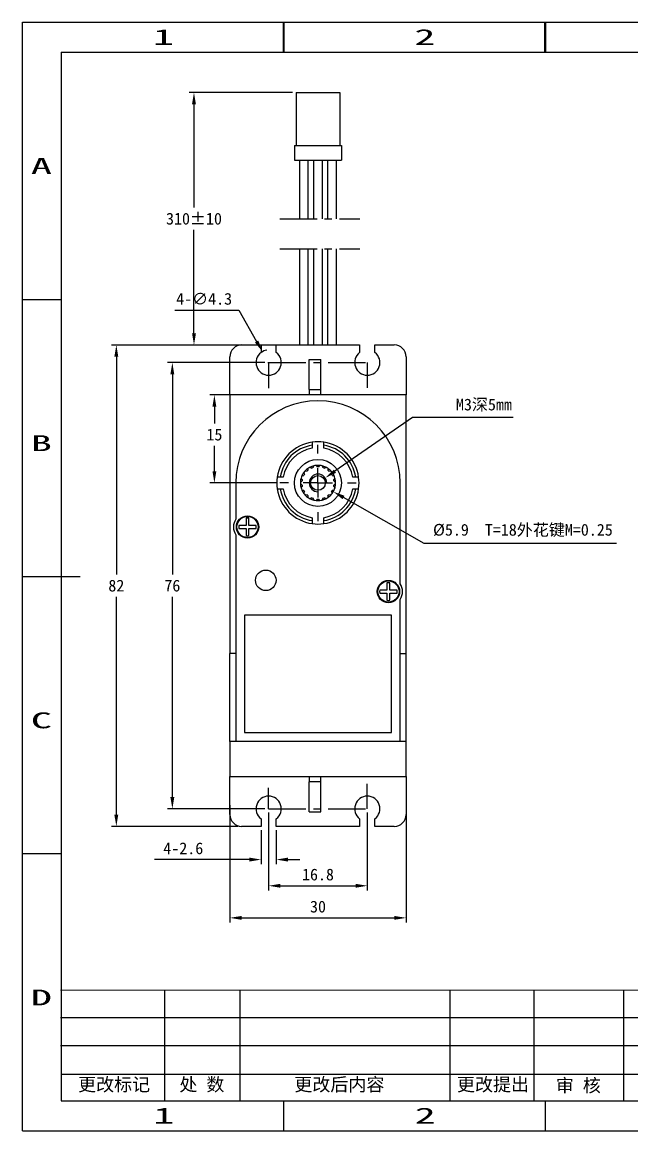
# Model space of a CAD drawing. Header units: millimetres. Extents: x 539 to 806, y 69 to 258.
# Drawn here: x 539 to 642.8, y 68.7 to 257.5 of the extents above; entities that cross this region are included whole.
import ezdxf
from ezdxf.enums import TextEntityAlignment as Align

# ---------------------------------------------------------------- set-up
doc = ezdxf.new("R2010")
doc.units = ezdxf.units.MM
doc.header["$PDSIZE"] = -1
doc.linetypes.add('CENTER', pattern=[10.16, 6.35, -1.27, 1.27, -1.27])
for name, color, linetype in [('中心线', 6, 'CENTER'), ('图框', 7, 'Continuous'), ('标注', 5, 'Continuous')]:
    doc.layers.add(name, color=color, linetype=linetype)
doc.styles.add('style1', font='', dxfattribs={"height": 3.5})
doc.styles.get('style1').set_extended_font_data('FangSong_GB2312')
doc.dimstyles.new('副本 Standard', dxfattribs={"dimtxt": 2, "dimasz": 2, "dimexe": 0.8, "dimexo": 0.625, "dimgap": 0.9, "dimtad": 1, "dimtih": 1, "dimtoh": 1, "dimdsep": 46, "dimtxsty": 'Standard', "dimcen": 0.09, "dimclrd": 5, "dimclre": 5, "dimadec": 3, "dimazin": 2, "dimtfac": 1, "dimtdec": 4, "dimtofl": 0, "dimtmove": 0, "dimatfit": 3, "dimfxl": 0, "dimtolj": 1, "dimtzin": 0, "dimarcsym": 0})

# ---------------------------------------------------------------- blocks, each defined once
blk = doc.blocks.new('SW_CENTERMARKSYMBOL_0')
at = {"layer": '图框', "color": 0}
for p, q in [((0, 5), (0, 6.5)), ((0, 0), (0, 2.5)), ((-5, 0), (-6.5, 0)), ((0, 0), (-2.5, 0)), ((0, 0), (0, -2.5)), ((0, 0), (2.5, 0)), ((5, 0), (6.5, 0)), ((0, -5), (0, -6.5))]:
    blk.add_line(p, q, dxfattribs=at)
blk = doc.blocks.new('*D101')
at = {"layer": 'Defpoints', "color": 0}
for p in [(576.34, 202.55), (555, 120.55), (576.34, 120.55)]:
    blk.add_point(p, dxfattribs=at)
at = {"layer": '标注', "color": 5, "lineweight": -2}
for p, q in [((575.71, 202.55), (554.2, 202.55)), ((555, 200.55), (555, 163.45)), ((555, 122.55), (555, 159.65)), ((575.71, 120.55), (554.2, 120.55))]:
    blk.add_line(p, q, dxfattribs=at)
at = {"layer": '标注', "color": 5}
for points in [[(554.66, 200.55), (555.33, 200.55), (555, 202.55)], [(554.66, 122.55), (555.33, 122.55), (555, 120.55)]]:
    blk.add_solid(points, dxfattribs=at)
at = {"layer": '标注', "color": 0, "insert": (555, 161.55), "char_height": 2, "attachment_point": 5}
blk.add_mtext('\\A1;82', dxfattribs=at)
blk = doc.blocks.new('*D103')
at = {"layer": 'Defpoints', "color": 0}
for p in [(580.94, 199.55), (564.54, 123.55), (580.94, 123.55)]:
    blk.add_point(p, dxfattribs=at)
at = {"layer": '标注', "color": 5, "lineweight": -2}
for p, q in [((580.31, 199.55), (563.74, 199.55)), ((564.54, 197.55), (564.54, 163.45)), ((564.54, 125.55), (564.54, 159.65)), ((580.31, 123.55), (563.74, 123.55))]:
    blk.add_line(p, q, dxfattribs=at)
at = {"layer": '标注', "color": 5}
for points in [[(564.2, 197.55), (564.87, 197.55), (564.54, 199.55)], [(564.2, 125.55), (564.87, 125.55), (564.54, 123.55)]]:
    blk.add_solid(points, dxfattribs=at)
at = {"layer": '标注', "color": 0, "insert": (564.54, 161.55), "char_height": 2, "attachment_point": 5}
blk.add_mtext('\\A1;76', dxfattribs=at)
blk = doc.blocks.new('*D104')
at = {"layer": 'Defpoints', "color": 0}
for p in [(580.94, 123.55), (597.74, 123.55), (597.74, 110.44)]:
    blk.add_point(p, dxfattribs=at)
at = {"layer": '标注', "color": 5, "lineweight": -2}
for p, q in [((580.94, 122.93), (580.94, 109.64)), ((597.74, 122.93), (597.74, 109.64)), ((582.94, 110.44), (595.74, 110.44))]:
    blk.add_line(p, q, dxfattribs=at)
at = {"layer": '标注', "color": 5}
for points in [[(582.94, 110.77), (582.94, 110.1), (580.94, 110.44)], [(595.74, 110.77), (595.74, 110.1), (597.74, 110.44)]]:
    blk.add_solid(points, dxfattribs=at)
at = {"layer": '标注', "color": 0, "insert": (589.34, 112.34), "char_height": 2, "attachment_point": 5}
blk.add_mtext('\\A1;16.8', dxfattribs=at)
blk = doc.blocks.new('*D105')
at = {"layer": 'Defpoints', "color": 0}
for p in [(574.34, 124.76), (604.34, 124.76), (604.34, 104.97)]:
    blk.add_point(p, dxfattribs=at)
at = {"layer": '标注', "color": 5, "lineweight": -2}
for p, q in [((574.34, 124.14), (574.34, 104.17)), ((604.34, 124.14), (604.34, 104.17)), ((576.34, 104.97), (602.34, 104.97))]:
    blk.add_line(p, q, dxfattribs=at)
at = {"layer": '标注', "color": 5}
for points in [[(576.34, 105.3), (576.34, 104.64), (574.34, 104.97)], [(602.34, 105.3), (602.34, 104.64), (604.34, 104.97)]]:
    blk.add_solid(points, dxfattribs=at)
at = {"layer": '标注', "color": 0, "insert": (589.34, 106.87), "char_height": 2, "attachment_point": 5}
blk.add_mtext('\\A1;30', dxfattribs=at)
blk = doc.blocks.new('*D86')
at = {"layer": 'Defpoints', "color": 0}
for p in [(579.64, 120.55), (582.24, 120.55), (579.64, 114.9)]:
    blk.add_point(p, dxfattribs=at)
at = {"layer": '标注', "color": 5, "lineweight": -2}
for p, q in [((579.64, 119.93), (579.64, 114.1)), ((582.24, 119.93), (582.24, 114.1)), ((577.64, 114.9), (561.5, 114.9)), ((584.24, 114.9), (586.24, 114.9))]:
    blk.add_line(p, q, dxfattribs=at)
at = {"layer": '标注', "color": 5}
for points in [[(577.64, 115.23), (577.64, 114.56), (579.64, 114.9)], [(584.24, 115.23), (584.24, 114.56), (582.24, 114.9)]]:
    blk.add_solid(points, dxfattribs=at)
at = {"layer": '标注', "color": 0, "insert": (566.4, 116.8), "char_height": 2, "attachment_point": 5}
blk.add_mtext('\\A1;4-2.6', dxfattribs=at)
blk = doc.blocks.new('*D87')
at = {"layer": 'Defpoints', "color": 0}
for p in [(579.87, 201.42), (582, 197.68)]:
    blk.add_point(p, dxfattribs=at)
at = {"layer": '标注', "color": 5, "lineweight": -2}
for p, q in [((564.95, 208.5), (575.85, 208.5)), ((575.85, 208.5), (578.89, 203.16)), ((580.85, 199.55), (581.03, 199.55)), ((580.94, 199.46), (580.94, 199.64))]:
    blk.add_line(p, q, dxfattribs=at)
blk.add_arc((580.94, 199.55), 2.15, 98.3192, 127.2037, dxfattribs=at)
at = {"layer": '标注', "color": 5}
blk.add_solid([(579.18, 203.32), (578.6, 202.99), (579.87, 201.42)], dxfattribs=at)
at = {"layer": '标注', "color": 0, "insert": (569.95, 210.4), "char_height": 2, "attachment_point": 5}
blk.add_mtext('\\A1;4-∅4.3', dxfattribs=at)
blk = doc.blocks.new('*D88')
at = {"layer": 'Defpoints', "color": 0}
for p in [(585.64, 245.55), (568.22, 202.55), (584.59, 202.55)]:
    blk.add_point(p, dxfattribs=at)
at = {"layer": '标注', "color": 5, "lineweight": -2}
for p, q in [((585.01, 245.55), (567.42, 245.55)), ((568.22, 243.55), (568.22, 225.95)), ((568.22, 204.55), (568.22, 222.15)), ((583.97, 202.55), (567.42, 202.55))]:
    blk.add_line(p, q, dxfattribs=at)
at = {"layer": '标注', "color": 5}
for points in [[(567.89, 243.55), (568.56, 243.55), (568.22, 245.55)], [(567.89, 204.55), (568.56, 204.55), (568.22, 202.55)]]:
    blk.add_solid(points, dxfattribs=at)
at = {"layer": '标注', "color": 0, "insert": (568.22, 224.05), "char_height": 2, "attachment_point": 5}
blk.add_mtext('\\A1;310%%P10', dxfattribs=at)
blk = doc.blocks.new('*D99')
at = {"layer": 'Defpoints', "color": 0}
for p in [(590.57, 179.91), (588.1, 178.2)]:
    blk.add_point(p, dxfattribs=at)
at = {"layer": '标注', "color": 5, "lineweight": -2}
for p, q in [((605.41, 190.18), (592.22, 181.04)), ((622.59, 190.18), (605.41, 190.18)), ((589.25, 179.05), (589.43, 179.05)), ((589.34, 178.96), (589.34, 179.14))]:
    blk.add_line(p, q, dxfattribs=at)
at = {"layer": '标注', "color": 5}
blk.add_solid([(592.03, 181.32), (592.41, 180.77), (590.57, 179.91)], dxfattribs=at)
at = {"layer": '标注', "color": 0, "insert": (617.6, 192.31), "char_height": 2, "attachment_point": 5}
blk.add_mtext('\\A1;{\\fSimSun|b0|i0|c0|p2;M3\\fSimSun|b0|i0|c134|p2;深\\fSimSun|b0|i0|c0|p2;5mm}', dxfattribs=at)
blk = doc.blocks.new('*D100')
at = {"layer": 'Defpoints', "color": 0}
for p in [(586.73, 180.54), (591.94, 177.57)]:
    blk.add_point(p, dxfattribs=at)
at = {"layer": '标注', "color": 5, "lineweight": -2}
for p, q in [((589.25, 179.05), (589.43, 179.05)), ((589.34, 178.96), (589.34, 179.14)), ((607.41, 168.76), (593.68, 176.58)), ((640.17, 168.76), (607.41, 168.76))]:
    blk.add_line(p, q, dxfattribs=at)
blk.add_arc((589.34, 179.05), 3, 328.1666, 345.624, dxfattribs=at)
at = {"layer": '标注', "color": 5}
blk.add_solid([(593.85, 176.87), (593.52, 176.29), (591.94, 177.57)], dxfattribs=at)
at = {"layer": '标注', "color": 0, "insert": (624.24, 170.96), "char_height": 2, "attachment_point": 5}
blk.add_mtext('\\A1;%%C{\\fSimSun|b0|i0|c0|p2;5.9\\fSimSun|b0|i0|c134|p2;  \\fSimSun|b0|i0|c0|p2;T=18\\fSimSun|b0|i0|c134|p2;外花键\\fSimSun|b0|i0|c0|p2;M=0.25}', dxfattribs=at)
blk = doc.blocks.new('*D106')
at = {"layer": 'Defpoints', "color": 0}
for p in [(571.7, 194.05), (576.11, 194.05), (582.84, 179.05)]:
    blk.add_point(p, dxfattribs=at)
at = {"layer": '标注', "color": 5, "lineweight": -2}
for p, q in [((575.49, 194.05), (570.9, 194.05)), ((571.7, 192.05), (571.7, 189.18)), ((571.7, 181.05), (571.7, 185.38)), ((582.21, 179.05), (570.9, 179.05))]:
    blk.add_line(p, q, dxfattribs=at)
at = {"layer": '标注', "color": 5}
for points in [[(571.37, 192.05), (572.03, 192.05), (571.7, 194.05)], [(571.37, 181.05), (572.03, 181.05), (571.7, 179.05)]]:
    blk.add_solid(points, dxfattribs=at)
at = {"layer": '标注', "color": 0, "insert": (571.7, 187.28), "char_height": 2, "attachment_point": 5}
blk.add_mtext('\\A1;15', dxfattribs=at)

msp = doc.modelspace()

# ---------------------------------------------------------------- linework, layer by layer
at = {"color": 5, "linetype": 'Continuous'}
for p, q in [((539.033, 68.694), (539.033, 257.539)), ((539.033, 257.539), (806.114, 257.539)), ((583.478, 252.406), (583.478, 257.539)), ((583.547, 257.539), (583.547, 252.406)), ((627.991, 252.406), (627.991, 257.539)), ((628.06, 257.539), (628.06, 252.406)), ((538.964, 252.406), (539.033, 252.406)), ((539.033, 210.328), (545.62, 210.328)), ((539.033, 163.117), (548.817, 163.117)), ((539.033, 115.906), (545.62, 115.906)), ((563.184, 92.636), (563.184, 73.827)), ((576.053, 92.636), (576.053, 73.827)), ((611.791, 92.636), (611.791, 73.827)), ((626.1, 92.636), (626.1, 73.827)), ((641.37, 92.636), (641.37, 73.827)), ((545.509, 87.97), (672.531, 87.97)), ((545.509, 83.256), (672.531, 83.256)), ((545.62, 78.37), (672.531, 78.37)), ((583.547, 68.694), (583.547, 73.827)), ((628.06, 68.694), (628.06, 73.827)), ((539.033, 68.694), (806.114, 68.694))]:
    msp.add_line(p, q, dxfattribs=at)
at = {"color": 7, "linetype": 'Continuous'}
for p, q in [((545.62, 252.406), (545.62, 73.827)), ((545.62, 252.406), (797.121, 252.406)), ((545.62, 73.827), (797.121, 73.827))]:
    msp.add_line(p, q, dxfattribs=at)
at = {"color": 7, "linetype": 'Continuous', "lineweight": 25}
for p, q in [((585.638, 245.552), (585.638, 236.552)), ((585.638, 245.552), (593.038, 245.552)), ((593.038, 245.552), (593.038, 236.552)), ((585.338, 236.552), (585.338, 234.052)), ((585.338, 236.552), (593.338, 236.552)), ((593.338, 236.552), (593.338, 234.052)), ((585.338, 234.052), (593.338, 234.052)), ((586.188, 234.052), (586.188, 224.041)), ((587.688, 224.041), (587.688, 234.052)), ((588.588, 234.052), (588.588, 224.041)), ((590.088, 224.041), (590.088, 234.052)), ((590.988, 234.052), (590.988, 224.041)), ((592.488, 224.041), (592.488, 234.052)), ((586.188, 218.924), (586.188, 202.552)), ((587.688, 202.552), (587.688, 218.924)), ((588.588, 218.924), (588.588, 202.552)), ((590.088, 202.552), (590.088, 218.924)), ((590.988, 218.924), (590.988, 202.552)), ((592.488, 202.552), (592.488, 218.924)), ((576.338, 202.552), (579.638, 202.552)), ((579.638, 202.552), (579.638, 201.264)), ((582.238, 201.264), (582.238, 202.552)), ((582.238, 202.552), (596.438, 202.552)), ((596.438, 202.552), (596.438, 201.264)), ((599.038, 202.552), (602.338, 202.552)), ((599.038, 201.264), (599.038, 202.552)), ((574.338, 194.052), (574.338, 200.552)), ((604.338, 200.552), (604.338, 194.052)), ((587.831, 194.962), (587.831, 200.052)), ((587.831, 200.052), (589.831, 200.052)), ((589.831, 194.962), (589.831, 200.052)), ((587.831, 194.962), (587.831, 194.052)), ((587.831, 194.962), (589.831, 194.962)), ((589.831, 194.052), (589.831, 194.962)), ((604.338, 194.052), (574.338, 194.052)), ((574.338, 194.052), (574.338, 150.027)), ((604.338, 150.027), (604.338, 194.052)), ((588.338, 185.475), (588.338, 184.968)), ((590.338, 184.968), (590.338, 185.475)), ((587.676, 181.23), (587.67, 181.546)), ((588.012, 181.743), (588.282, 181.58)), ((588.521, 181.667), (588.624, 181.966)), ((589.012, 182.034), (589.21, 181.789)), ((589.465, 181.789), (589.663, 182.034)), ((590.052, 181.966), (590.154, 181.667)), ((590.393, 181.58), (590.664, 181.743)), ((591.005, 181.546), (590.999, 181.23)), ((583.422, 180.052), (582.915, 180.052)), ((586.664, 179.652), (586.457, 179.89)), ((586.592, 180.261), (586.904, 180.31)), ((587.031, 180.53), (586.918, 180.825)), ((587.171, 181.127), (587.481, 181.067)), ((591.194, 181.067), (591.504, 181.127)), ((591.758, 180.825), (591.644, 180.53)), ((591.772, 180.31), (592.083, 180.261)), ((592.218, 179.89), (592.011, 179.652)), ((595.76, 180.052), (595.254, 180.052)), ((575.338, 179.052), (575.338, 172.879)), ((582.915, 178.052), (583.422, 178.052)), ((586.344, 179.249), (586.62, 179.402)), ((586.62, 178.702), (586.344, 178.855)), ((586.457, 178.213), (586.664, 178.451)), ((586.904, 177.794), (586.592, 177.843)), ((586.918, 177.279), (587.031, 177.573)), ((591.644, 177.573), (591.758, 177.279)), ((592.083, 177.843), (591.772, 177.794)), ((592.011, 178.451), (592.218, 178.213)), ((592.055, 179.402), (592.331, 179.249)), ((592.331, 178.855), (592.055, 178.702)), ((595.254, 178.052), (595.76, 178.052)), ((603.338, 161.879), (603.338, 179.052)), ((587.481, 177.037), (587.171, 176.977)), ((587.67, 176.558), (587.676, 176.874)), ((588.282, 176.524), (588.012, 176.361)), ((588.624, 176.138), (588.521, 176.437)), ((589.21, 176.315), (589.012, 176.07)), ((589.663, 176.07), (589.465, 176.315)), ((590.154, 176.437), (590.052, 176.138)), ((590.664, 176.361), (590.393, 176.524)), ((590.999, 176.874), (591.005, 176.558)), ((591.504, 176.977), (591.194, 177.037)), ((577.088, 173.031), (577.088, 171.802)), ((577.588, 171.802), (577.588, 173.031)), ((588.338, 173.136), (588.338, 172.629)), ((590.338, 172.629), (590.338, 173.136)), ((575.338, 170.225), (575.338, 135.052)), ((577.088, 171.802), (575.859, 171.802)), ((575.859, 171.302), (577.088, 171.302)), ((577.088, 171.302), (577.088, 170.073)), ((578.817, 171.802), (577.588, 171.802)), ((577.588, 171.302), (578.817, 171.302)), ((577.588, 170.073), (577.588, 171.302)), ((601.088, 160.802), (599.859, 160.802)), ((601.088, 162.031), (601.088, 160.802)), ((601.588, 160.802), (601.588, 162.031)), ((602.817, 160.802), (601.588, 160.802)), ((599.859, 160.302), (601.088, 160.302)), ((601.088, 160.302), (601.088, 159.073)), ((601.588, 160.302), (602.817, 160.302)), ((601.588, 159.073), (601.588, 160.302)), ((603.338, 135.052), (603.338, 159.225)), ((601.838, 156.552), (576.838, 156.552)), ((576.838, 156.552), (576.838, 136.552)), ((601.838, 136.552), (601.838, 156.552)), ((575.338, 150.027), (574.338, 150.027)), ((574.338, 135.027), (574.338, 150.027)), ((603.338, 150.027), (604.338, 150.027)), ((604.338, 135.027), (604.338, 150.027)), ((576.838, 136.552), (601.838, 136.552)), ((575.338, 135.027), (574.338, 135.027)), ((574.338, 135.027), (574.338, 129.052)), ((575.338, 135.052), (603.338, 135.052)), ((575.338, 135.052), (575.338, 135.027)), ((603.338, 135.027), (575.338, 135.027)), ((603.338, 135.052), (603.338, 135.027)), ((604.338, 135.027), (603.338, 135.027)), ((604.338, 129.052), (604.338, 135.027)), ((574.338, 129.052), (604.338, 129.052)), ((574.338, 122.552), (574.338, 129.052)), ((587.831, 129.052), (587.831, 128.142)), ((589.831, 128.142), (589.831, 129.052)), ((604.338, 129.052), (604.338, 122.552)), ((589.831, 128.142), (587.831, 128.142)), ((587.831, 123.052), (587.831, 128.142)), ((589.831, 123.052), (589.831, 128.142)), ((587.831, 123.052), (589.831, 123.052)), ((579.638, 121.839), (579.638, 120.552)), ((582.238, 120.552), (582.238, 121.839)), ((596.438, 121.839), (596.438, 120.552)), ((599.038, 120.552), (599.038, 121.839)), ((579.638, 120.552), (576.338, 120.552)), ((596.438, 120.552), (582.238, 120.552)), ((602.338, 120.552), (599.038, 120.552))]:
    msp.add_line(p, q, dxfattribs=at)
for p, q in [((545.62, 123.473), (545.62, 73.827)), ((545.62, 73.827), (613.458, 73.827)), ((613.458, 73.827), (672.181, 73.827))]:
    msp.add_line(p, q)
for centre, radius in [((589.338, 179.052), 4), ((589.338, 179.052), 1.25), ((577.338, 171.552), 1.9), ((577.338, 171.552), 1.8), ((580.444, 162.464), 1.75), ((601.338, 160.552), 1.9), ((601.338, 160.552), 1.8)]:
    msp.add_circle(centre, radius, dxfattribs=at)
for centre, radius, start, end in [((576.338, 200.552), 2, 90, 180), ((602.338, 200.552), 2, 0, 90), ((580.938, 199.552), 2.15, 127.20374, 52.79626), ((597.738, 199.552), 2.15, 127.20374, 52.79626), ((589.338, 179.052), 14, 0, 180), ((589.338, 179.052), 7, 98.21321, 171.78679), ((589.338, 179.052), 6.5, 98.84988, 171.15012), ((589.338, 179.052), 7, 81.78679, 98.21321), ((589.338, 179.052), 7, 8.21321, 81.78679), ((589.338, 179.052), 6.5, 8.84988, 81.15012), ((589.338, 179.052), 6, 99.59407, 170.40593), ((589.338, 179.052), 6, 9.59407, 80.40593), ((589.338, 179.052), 3, 123.77004, 136.22996), ((589.338, 179.052), 3, 116.22996, 123.77004), ((589.338, 179.052), 3, 103.77004, 116.22996), ((589.338, 179.052), 2.74, 107.33924, 112.66076), ((589.338, 179.052), 3, 96.22996, 103.77004), ((589.338, 179.052), 3, 83.77004, 96.22996), ((589.338, 179.052), 2.74, 87.33924, 92.66076), ((589.338, 179.052), 3, 76.22996, 83.77004), ((589.338, 179.052), 3, 63.77004, 76.22996), ((589.338, 179.052), 2.74, 67.33924, 72.66076), ((589.338, 179.052), 3, 56.22996, 63.77004), ((589.338, 179.052), 3, 43.77004, 56.22996), ((589.338, 179.052), 7, 171.78679, 188.21321), ((589.338, 179.052), 3, 163.77004, 176.22996), ((589.338, 179.052), 3, 156.22996, 163.77004), ((589.338, 179.052), 3, 143.77004, 156.22996), ((589.338, 179.052), 2.74, 167.33924, 172.66076), ((589.338, 179.052), 2.74, 147.33924, 152.66076), ((589.338, 179.052), 3, 136.22996, 143.77004), ((589.338, 179.052), 2.74, 127.33924, 132.66076), ((589.338, 179.052), 1.5, 0, 270), ((589.338, 179.052), 2.74, 47.33924, 52.66076), ((589.338, 179.052), 3, 36.22996, 43.77004), ((589.338, 179.052), 2.74, 27.33924, 32.66076), ((589.338, 179.052), 3, 23.77004, 36.22996), ((589.338, 179.052), 2.74, 7.33924, 12.66076), ((589.338, 179.052), 3, 16.22996, 23.77004), ((589.338, 179.052), 3, 3.77004, 16.22996), ((589.338, 179.052), 7, 351.78679, 8.21321), ((589.338, 179.052), 7, 188.21321, 261.78679), ((589.338, 179.052), 6.5, 188.84988, 261.15012), ((589.338, 179.052), 6, 189.59407, 260.40593), ((589.338, 179.052), 3, 176.22996, 183.77004), ((589.338, 179.052), 3, 183.77004, 196.22996), ((589.338, 179.052), 3, 196.22996, 203.77004), ((589.338, 179.052), 3, 203.77004, 216.22996), ((589.338, 179.052), 2.74, 187.33924, 192.66076), ((589.338, 179.052), 2.74, 207.33924, 212.66076), ((589.338, 179.052), 6.5, 278.84988, 351.15012), ((589.338, 179.052), 7, 278.21321, 351.78679), ((589.338, 179.052), 6, 279.59407, 350.40593), ((589.338, 179.052), 2.74, 327.33924, 332.66076), ((589.338, 179.052), 3, 323.77004, 336.22996), ((589.338, 179.052), 2.74, 347.33924, 352.66076), ((589.338, 179.052), 3, 336.22996, 343.77004), ((589.338, 179.052), 3, 343.77004, 356.22996), ((589.338, 179.052), 3, 356.22996, 3.77004), ((589.338, 179.052), 3, 216.22996, 223.77004), ((589.338, 179.052), 3, 223.77004, 236.22996), ((589.338, 179.052), 2.74, 227.33924, 232.66076), ((589.338, 179.052), 3, 236.22996, 243.77004), ((589.338, 179.052), 3, 243.77004, 256.22996), ((589.338, 179.052), 2.74, 247.33924, 252.66076), ((589.338, 179.052), 3, 256.22996, 263.77004), ((589.338, 179.052), 3, 263.77004, 276.22996), ((589.338, 179.052), 2.74, 267.33924, 272.66076), ((589.338, 179.052), 3, 276.22996, 283.77004), ((589.338, 179.052), 3, 283.77004, 296.22996), ((589.338, 179.052), 2.74, 287.33924, 292.66076), ((589.338, 179.052), 3, 296.22996, 303.77004), ((589.338, 179.052), 2.74, 307.33924, 312.66076), ((589.338, 179.052), 3, 303.77004, 316.22996), ((589.338, 179.052), 3, 316.22996, 323.77004), ((577.338, 171.552), 2.4, 146.44269, 213.55731), ((577.338, 171.552), 1.5, 80.40593, 99.59407), ((589.338, 179.052), 7, 261.78679, 278.21321), ((577.338, 171.552), 1.5, 170.40593, 189.59407), ((577.338, 171.552), 1.5, 260.40593, 279.59407), ((577.338, 171.552), 1.5, 350.40593, 9.59407), ((601.338, 160.552), 1.5, 170.40593, 189.59407), ((601.338, 160.552), 1.5, 80.40593, 99.59407), ((601.338, 160.552), 1.5, 350.40593, 9.59407), ((601.338, 160.552), 2.4, 326.44269, 33.55731), ((601.338, 160.552), 1.5, 260.40593, 279.59407), ((580.938, 123.552), 2.15, 307.20374, 232.79626), ((597.738, 123.552), 2.15, 307.20374, 232.79626), ((576.338, 122.552), 2, 180, 270), ((602.338, 122.552), 2, 270, 0)]:
    msp.add_arc(centre, radius, start, end, dxfattribs=at)
for points in [[(588.338, 185.98), (588.338, 185.812), (588.338, 185.643), (588.338, 185.475)], [(590.338, 185.475), (590.338, 185.643), (590.338, 185.812), (590.338, 185.98)], [(582.915, 180.052), (582.746, 180.052), (582.578, 180.052), (582.409, 180.052)], [(596.266, 180.052), (596.097, 180.052), (595.929, 180.052), (595.76, 180.052)], [(582.409, 178.052), (582.578, 178.052), (582.746, 178.052), (582.915, 178.052)], [(595.76, 178.052), (595.929, 178.052), (596.097, 178.052), (596.266, 178.052)], [(588.338, 172.629), (588.338, 172.461), (588.338, 172.292), (588.338, 172.124)], [(590.338, 172.124), (590.338, 172.292), (590.338, 172.461), (590.338, 172.629)]]:
    msp.add_open_spline(points, degree=3, dxfattribs=at)
at = {"layer": '中心线'}
for p, q in [((582.832, 224.041), (596.444, 224.041)), ((582.832, 218.924), (596.444, 218.924)), ((580.938, 199.552), (597.738, 199.552)), ((580.938, 199.552), (580.938, 195.18)), ((597.738, 199.552), (597.738, 195.234)), ((580.938, 123.552), (580.938, 127.147)), ((597.738, 123.552), (597.738, 127.803)), ((580.938, 123.552), (597.738, 123.552))]:
    msp.add_line(p, q, dxfattribs=at)
at = {"layer": '标注', "color": 0, "lineweight": 13}
msp.add_line((545.509, 92.636), (672.531, 92.636), dxfattribs=at)

# ---------------------------------------------------------------- block references
at = {"layer": '中心线', "rotation": 90}
msp.add_blockref('SW_CENTERMARKSYMBOL_0', (589.338, 179.052), dxfattribs=at)

# ---------------------------------------------------------------- texts
at = {"color": 5, "linetype": 'Continuous'}
for s, width, p, p2 in [('1', 3.99672, (561.221, 253.648), (564.818, 253.648)), ('2', 1.99836, (605.734, 253.648), (609.331, 253.648)), ('A', 1.99836, (540.436, 231.686), (544.033, 231.686)), ('B', 1.99836, (540.436, 184.474), (544.033, 184.474)), ('C', 1.99836, (540.436, 137.263), (544.033, 137.263)), ('D', 1.99836, (540.436, 90.052), (544.033, 90.052)), ('1', 3.99672, (561.29, 69.936), (564.887, 69.936)), ('2', 1.99836, (605.803, 69.936), (609.4, 69.936))]:
    msp.add_text(s, height=2.7, dxfattribs=dict(at, width=width)).set_placement(p, p2, align=Align.FIT)
at = {"color": 0, "lineweight": 13, "char_height": 2.25, "attachment_point": 1, "style": 'style1'}
for s, insert, width in [('更改标记', (548.477, 77.721), 20.25287), ('处 数', (565.739, 77.721), 20.25287), ('更改后内容', (585.306, 77.721), 21.11112), ('更改提出', (613.006, 77.721), 18.53636), ('审 核', (629.842, 77.55), 14.41674)]:
    msp.add_mtext(s, dxfattribs=dict(at, insert=insert, width=width))

# ---------------------------------------------------------------- dimensions: what is measured, and where the dimension line sits
at = {"layer": '标注', "color": 0}
dim = msp.add_linear_dim(base=(568.225, 202.552), p1=(585.638, 245.552), p2=(584.592, 202.552), angle=90, text='310%%P10', dimstyle='副本 Standard', dxfattribs=at)
dim.commit()
dim.dimension.update_dxf_attribs({"geometry": '*D88', "text_midpoint": (568.225, 224.052)})
for p1, p2, text, picture, middle in [((582.001, 197.683), (579.874, 201.421), '4-<>', '*D87', (569.948, 208.497)), ((588.104, 178.198), (590.571, 179.906), '{\\fSimSun|b0|i0|c0|p2;M3\\fSimSun|b0|i0|c134|p2;深\\fSimSun|b0|i0|c0|p2;5mm}', '*D99', (617.601, 190.178)), ((586.731, 180.536), (591.945, 177.568), '%%C{\\fSimSun|b0|i0|c0|p2;5.9\\fSimSun|b0|i0|c134|p2;  \\fSimSun|b0|i0|c0|p2;T=18\\fSimSun|b0|i0|c134|p2;外花键\\fSimSun|b0|i0|c0|p2;M=0.25}', '*D100', (624.241, 168.76))]:
    dim = msp.add_diameter_dim_2p(p1=p1, p2=p2, text=text, dimstyle='副本 Standard', dxfattribs=at)
    dim.commit()
    dim.dimension.update_dxf_attribs({"geometry": picture, "text_midpoint": middle, "dimtype": 163})
for base, p1, p2, picture, middle in [((554.996, 120.552), (576.338, 202.552), (576.338, 120.552), '*D101', (554.996, 161.552)), ((571.702, 194.052), (582.838, 179.052), (576.114, 194.052), '*D106', (571.702, 187.28))]:
    dim = msp.add_linear_dim(base=base, p1=p1, p2=p2, angle=90, dimstyle='副本 Standard', dxfattribs=at)
    dim.commit()
    dim.dimension.update_dxf_attribs({"geometry": picture, "text_midpoint": middle, "dimtype": 160})
dim = msp.add_linear_dim(base=(564.538, 123.552), p1=(580.938, 199.552), p2=(580.938, 123.552), angle=90, dimstyle='副本 Standard', dxfattribs=at)
dim.commit()
dim.dimension.update_dxf_attribs({"geometry": '*D103', "text_midpoint": (564.538, 161.552)})
for base, p1, p2, picture, middle in [((604.338, 104.97), (574.338, 124.763), (604.338, 124.763), '*D105', (589.338, 104.97)), ((597.738, 110.438), (580.938, 123.552), (597.738, 123.552), '*D104', (589.338, 110.438))]:
    dim = msp.add_linear_dim(base=base, p1=p1, p2=p2, dimstyle='副本 Standard', dxfattribs=at)
    dim.commit()
    dim.dimension.update_dxf_attribs({"geometry": picture, "text_midpoint": middle, "dimtype": 160})
dim = msp.add_linear_dim(base=(579.638, 114.895), p1=(582.238, 120.552), p2=(579.638, 120.552), text='4-<>', dimstyle='副本 Standard', dxfattribs=at)
dim.commit()
dim.dimension.update_dxf_attribs({"geometry": '*D86', "text_midpoint": (566.4, 114.895), "dimtype": 160})

doc.saveas('drawing.dxf')
